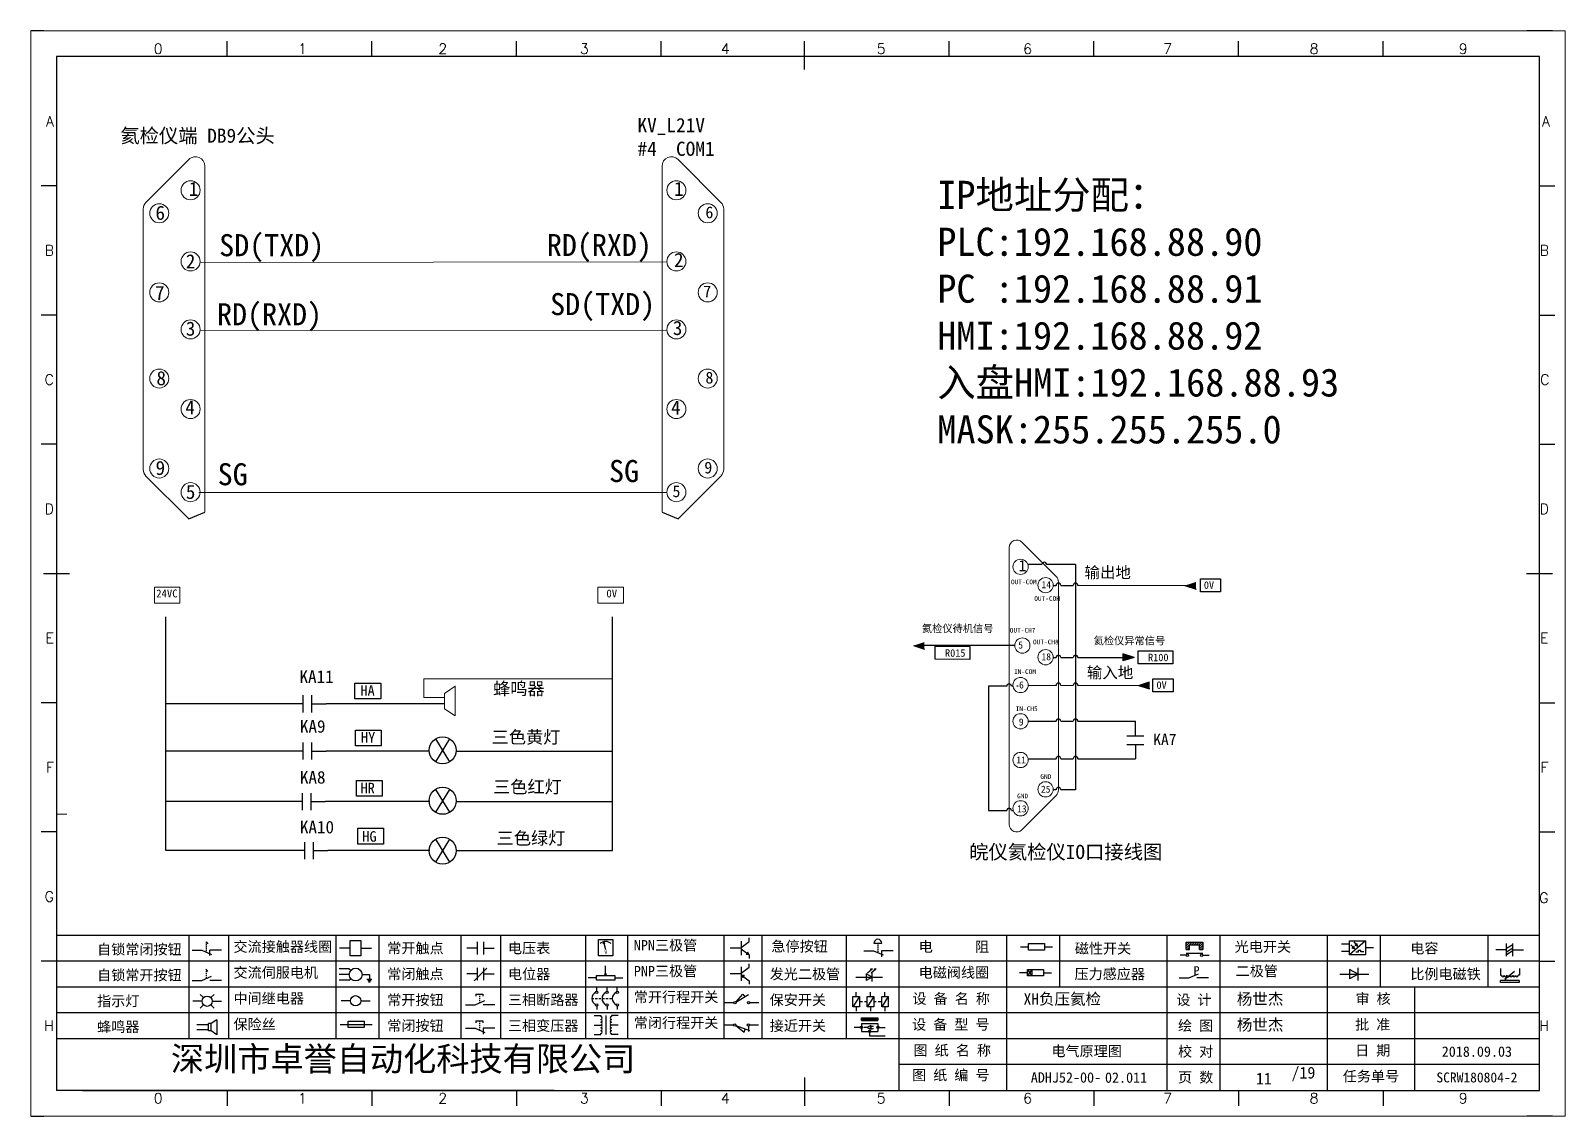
# Model space of a CAD drawing. Header units: millimetres. Extents: x 17734 to 28845, y 9358 to 11073.
# Drawn here: x 22954.3 to 23281.7, y 9752 to 9983.5 of the extents above; entities that cross this region are included whole.
import ezdxf
from ezdxf.enums import TextEntityAlignment as Align

# ---------------------------------------------------------------- set-up
doc = ezdxf.new("R2010")
doc.units = ezdxf.units.MM
doc.layers.add('AE_BOR', color=1, linetype='Continuous')
doc.layers.add('MISC', color=2, linetype='Continuous')
doc.styles.get("Standard").update_dxf_attribs({"font": ''})
doc.styles.add('WD', font='romans.shx', dxfattribs={"bigfont": 'gbcbig.shx'})
doc.styles.add('样式 0', font='')
doc.styles.add('样式 2', font='')
doc.styles.add('汉字', font='')
doc.styles.get('Standard').set_extended_font_data('SimSun')
doc.styles.get('样式 0').set_extended_font_data('KaiTi_GB2312')
doc.styles.get('样式 2').set_extended_font_data('NSimSun')
doc.styles.get('汉字').set_extended_font_data('新宋体')

# ---------------------------------------------------------------- blocks, each defined once
blk = doc.blocks.new('磁性开关')
at = {"linetype": 'ByBlock'}
h = blk.add_hatch(dxfattribs=at)
h.set_pattern_fill('ANSI31', color=256, scale=0.1, style=0)
h.paths.add_polyline_path([(-1910.88, -776.69), (-1910.88, -775.29), (-1907.69, -775.29), (-1907.69, -776.69), (-1908.31, -776.69), (-1908.31, -775.79), (-1910.25, -775.79), (-1910.25, -776.69)])
for p, q in [((-1910.91, -777.81), (-1912.09, -777.81)), ((-1910.88, -776.69), (-1910.88, -775.29)), ((-1910.88, -775.29), (-1907.69, -775.29)), ((-1910.88, -776.69), (-1910.25, -776.69)), ((-1910.88, -777.39), (-1907.69, -777.39)), ((-1910.25, -776.69), (-1910.25, -775.79)), ((-1910.25, -775.79), (-1908.31, -775.79)), ((-1908.31, -776.69), (-1908.31, -775.79)), ((-1908.31, -776.69), (-1907.69, -776.69)), ((-1907.69, -775.29), (-1907.69, -776.69)), ((-1907.66, -777.81), (-1906.48, -777.81))]:
    blk.add_line(p, q, dxfattribs=at)
for centre in [(-1910.68, -777.81), (-1907.88, -777.81)]:
    blk.add_circle(centre, 0.225, dxfattribs=at)
blk = doc.blocks.new('*U8')
at = {"linetype": 'ByBlock'}
for p, q in [((-1909.23, -780.45), (-1909.23, -780.67)), ((-1909.23, -780.45), (-1908.92, -780.84)), ((-1909.23, -780.84), (-1909.23, -781.05)), ((-1911.92, -782.07), (-1910.06, -782.07)), ((-1910.06, -782.07), (-1908.18, -782.88)), ((-1909.23, -781.23), (-1909.23, -781.44)), ((-1909.23, -781.61), (-1909.23, -781.83)), ((-1909.23, -782), (-1909.23, -782.21)), ((-1909.23, -782.38), (-1909.23, -782.43)), ((-1908.52, -783.07), (-1908.52, -782.07)), ((-1906.25, -782.07), (-1908.52, -782.07))]:
    blk.add_line(p, q, dxfattribs=at)
blk = doc.blocks.new('*U11')
at = {"linetype": 'ByBlock'}
for p, q in [((-1911.92, -792.89), (-1910.06, -792.89)), ((-1910.06, -792.89), (-1908.18, -792.08)), ((-1908.88, -791.17), (-1909.23, -790.71)), ((-1909.23, -790.71), (-1909.23, -790.92)), ((-1909.23, -791.09), (-1909.23, -791.31)), ((-1909.23, -791.48), (-1909.23, -791.69)), ((-1909.23, -791.86), (-1909.23, -792.08)), ((-1909.23, -792.25), (-1909.23, -792.47)), ((-1906.25, -792.89), (-1908.52, -792.89))]:
    blk.add_line(p, q, dxfattribs=at)
blk = doc.blocks.new('蜂鸣器')
at = {"linetype": 'ByBlock'}
for p, q in [((-1907.17, -795.53), (-1908.25, -796.26)), ((-1907.17, -795.53), (-1907.17, -798.41)), ((-1908.8, -796.48), (-1911.01, -796.48)), ((-1908.8, -797.46), (-1911.01, -797.46)), ((-1908.25, -796.26), (-1908.8, -796.26)), ((-1908.8, -797.68), (-1908.8, -796.26)), ((-1908.25, -797.68), (-1908.8, -797.68)), ((-1908.25, -797.68), (-1908.25, -796.26)), ((-1907.17, -798.41), (-1908.25, -797.68))]:
    blk.add_line(p, q, dxfattribs=at)
blk = doc.blocks.new('指示灯')
at = {"linetype": 'ByBlock'}
for p, q in [((-1854.25, -776.92), (-1856.06, -776.92)), ((-1854.62, -775.59), (-1853.97, -776.23)), ((-1854.62, -778.25), (-1853.97, -777.61)), ((-1851.9, -775.59), (-1852.54, -776.23)), ((-1851.9, -778.25), (-1852.54, -777.61)), ((-1852.26, -776.92), (-1850.45, -776.92))]:
    blk.add_line(p, q, dxfattribs=at)
blk.add_circle((-1853.26, -776.92), 0.992, dxfattribs=at)
blk = doc.blocks.new('光电开关')
at = {"linetype": 'ByBlock'}
h = blk.add_hatch(dxfattribs=at)
h.set_pattern_fill('ANSI31', color=256, scale=0.01, style=0)
h.set_pattern_definition([(45, (0.172267, 0), (-0.0224506403, 0.0224506403), [])])
h.paths.add_polyline_path([(-1882.44, -776.34), (-1882.5, -775.91), (-1882.68, -776.07)])
h.paths.add_polyline_path([(-1882.86, -776.23), (-1882.44, -776.34), (-1882.68, -776.07)])
h.paths.add_polyline_path([(-1883.05, -776.88), (-1883.11, -776.45), (-1883.29, -776.61)])
h.paths.add_polyline_path([(-1883.47, -776.77), (-1883.05, -776.88), (-1883.29, -776.61)])
for p, q in [((-1884.01, -775.96), (-1885.56, -775.96)), ((-1884.01, -777.39), (-1885.56, -777.39)), ((-1880.91, -775.3), (-1884.01, -778.05)), ((-1883.75, -776.09), (-1883.05, -776.88)), ((-1883.11, -776.45), (-1883.47, -776.77)), ((-1883.05, -776.88), (-1883.47, -776.77)), ((-1883.14, -775.55), (-1882.44, -776.34)), ((-1883.05, -776.88), (-1883.11, -776.45)), ((-1882.5, -775.91), (-1882.86, -776.23)), ((-1882.44, -776.34), (-1882.86, -776.23)), ((-1882.78, -777.47), (-1882.23, -777.47)), ((-1882.44, -776.34), (-1882.5, -775.91)), ((-1882.23, -777.47), (-1882.23, -777.14)), ((-1882.23, -777.14), (-1881.78, -777.14)), ((-1881.78, -777.47), (-1881.78, -777.14)), ((-1881.23, -777.47), (-1881.78, -777.47)), ((-1879.37, -776.67), (-1880.91, -776.67))]:
    blk.add_line(p, q, dxfattribs=at)
blk.add_lwpolyline([(-1884.01, -775.3), (-1880.91, -775.3), (-1880.91, -778.05), (-1884.01, -778.05)], close=True, dxfattribs=at)
blk = doc.blocks.new('交流接触器线圈')
at = {"linetype": 'ByBlock'}
for p, q in [((-1880.82, -781.77), (-1882.87, -781.77)), ((-1878.72, -781.77), (-1876.67, -781.77))]:
    blk.add_line(p, q, dxfattribs=at)
blk.add_lwpolyline([(-1880.82, -780.28), (-1878.72, -780.28), (-1878.72, -783.26), (-1880.82, -783.26)], close=True, dxfattribs=at)
blk = doc.blocks.new('交流伺服电机')
at = {"linetype": 'ByBlock'}
for p, q in [((-1880.97, -785.75), (-1882.94, -785.75)), ((-1880.97, -786.85), (-1882.94, -786.85)), ((-1880.97, -785.75), (-1880.65, -786.03)), ((-1878.49, -786.85), (-1877.07, -786.85)), ((-1877.07, -786.85), (-1877.07, -787.72)), ((-1880.97, -787.94), (-1882.94, -787.94)), ((-1880.97, -787.94), (-1880.65, -787.67)), ((-1877.54, -787.72), (-1876.59, -787.72)), ((-1877.38, -788.01), (-1876.75, -788.01)), ((-1877.23, -788.29), (-1876.9, -788.29))]:
    blk.add_line(p, q, dxfattribs=at)
blk.add_circle((-1879.73, -786.85), 1.24, dxfattribs=at)
blk = doc.blocks.new('中间继电器')
at = {"linetype": 'ByBlock'}
for p, q in [((-1880.72, -791.92), (-1882.54, -791.92)), ((-1878.74, -791.92), (-1876.92, -791.92))]:
    blk.add_line(p, q, dxfattribs=at)
blk.add_circle((-1879.73, -791.92), 0.992, dxfattribs=at)
blk = doc.blocks.new('保险丝')
at = {"linetype": 'ByBlock'}
blk.add_line((-1882.72, -796.49), (-1876.55, -796.49), dxfattribs=at)
blk.add_lwpolyline([(-1881.2, -795.86), (-1878.06, -795.86), (-1878.06, -797.12), (-1881.2, -797.12)], close=True, dxfattribs=at)
blk = doc.blocks.new('常开按钮')
at = {"linetype": 'ByBlock'}
for p, q in [((-1910.06, -787.73), (-1908.18, -786.93)), ((-1909.9, -785.68), (-1908.56, -785.68)), ((-1909.9, -785.68), (-1909.9, -786.07)), ((-1909.23, -785.68), (-1909.23, -785.89)), ((-1909.23, -786.06), (-1909.23, -786.28)), ((-1909.23, -786.45), (-1909.23, -786.67)), ((-1909.23, -786.84), (-1909.23, -787.05)), ((-1908.56, -785.68), (-1908.56, -786.07)), ((-1911.92, -787.73), (-1910.06, -787.73)), ((-1909.23, -787.22), (-1909.23, -787.38)), ((-1906.25, -787.73), (-1908.52, -787.73))]:
    blk.add_line(p, q, dxfattribs=at)
blk = doc.blocks.new('常开触点')
at = {"linetype": 'ByBlock'}
for p, q in [((-1853.82, -782.99), (-1853.82, -780.56)), ((-1852.6, -782.99), (-1852.6, -780.56)), ((-1853.82, -781.77), (-1855.88, -781.77)), ((-1852.6, -781.77), (-1850.55, -781.77))]:
    blk.add_line(p, q, dxfattribs=at)
blk = doc.blocks.new('常闭触点')
at = {"linetype": 'ByBlock'}
for p, q in [((-1853.82, -786.77), (-1855.88, -786.77)), ((-1852.01, -785.66), (-1854.43, -788.1)), ((-1853.82, -787.99), (-1853.82, -785.56)), ((-1852.6, -787.99), (-1852.6, -785.56)), ((-1852.6, -786.77), (-1850.55, -786.77))]:
    blk.add_line(p, q, dxfattribs=at)
blk = doc.blocks.new('常闭按钮')
at = {"linetype": 'ByBlock'}
for p, q in [((-1856.13, -792.28), (-1854.28, -792.28)), ((-1854.28, -792.28), (-1852.4, -793.09)), ((-1854.11, -790.83), (-1852.77, -790.83)), ((-1854.11, -790.83), (-1854.11, -791.22)), ((-1853.44, -790.83), (-1853.44, -791.04)), ((-1853.44, -791.21), (-1853.44, -791.43)), ((-1853.44, -791.6), (-1853.44, -791.82)), ((-1853.44, -791.99), (-1853.44, -792.2)), ((-1853.44, -792.37), (-1853.44, -792.53)), ((-1852.77, -790.83), (-1852.77, -791.22)), ((-1850.47, -792.28), (-1852.73, -792.28)), ((-1852.73, -792.28), (-1852.73, -793.43))]:
    blk.add_line(p, q, dxfattribs=at)
blk = doc.blocks.new('电磁阀线圈')
at = {"linetype": 'ByBlock'}
for p, q in [((-1854.61, -795.92), (-1853.75, -797.16)), ((-1853.75, -795.92), (-1854.61, -797.16)), ((-1853.75, -795.92), (-1853.75, -797.16)), ((-1854.61, -796.54), (-1856.17, -796.54)), ((-1851.53, -796.54), (-1849.97, -796.54))]:
    blk.add_line(p, q, dxfattribs=at)
blk.add_lwpolyline([(-1854.61, -795.92), (-1851.53, -795.92), (-1851.53, -797.16), (-1854.61, -797.16)], close=True, dxfattribs=at)
blk = doc.blocks.new('电压表')
at = {"linetype": 'ByBlock'}
for p, q in [((-1814.84, -780.75), (-1814.91, -781.13)), ((-1814.6, -781.05), (-1814.91, -781.13)), ((-1814.84, -780.75), (-1814.46, -782.26)), ((-1814.84, -780.75), (-1814.6, -781.05))]:
    blk.add_line(p, q, dxfattribs=at)
blk.add_lwpolyline([(-1815.84, -780.34), (-1813.07, -780.34), (-1813.07, -783.49), (-1815.84, -783.49)], close=True, dxfattribs=at)
blk.add_arc((-1814.46, -782.26), 1.56, 46.8313, 133.1687, dxfattribs=at)
at = {"linetype": 'ByBlock', "insert": (-1814.7, -782.39), "char_height": 0.75, "width": 0.6768, "attachment_point": 1}
blk.add_mtext('V', dxfattribs=at)
blk = doc.blocks.new('电位器')
at = {"linetype": 'ByBlock'}
for p, q in [((-1814.45, -787.3), (-1814.62, -786.96)), ((-1814.62, -786.96), (-1814.27, -786.96)), ((-1814.45, -787.3), (-1814.45, -785.39)), ((-1814.45, -787.3), (-1814.27, -786.96)), ((-1816.21, -787.75), (-1817.79, -787.75)), ((-1812.68, -787.75), (-1811.1, -787.75))]:
    blk.add_line(p, q, dxfattribs=at)
blk.add_lwpolyline([(-1816.21, -787.3), (-1812.68, -787.3), (-1812.68, -788.2), (-1816.21, -788.2)], close=True, dxfattribs=at)
blk = doc.blocks.new('三相断路器')
at = {"linetype": 'ByBlock'}
for p, q in [((-1816.17, -790.33), (-1816.17, -789.7)), ((-1814.17, -790.33), (-1814.17, -789.7)), ((-1812.18, -790.33), (-1812.18, -789.7)), ((-1817.14, -791.74), (-1816.72, -791.74)), ((-1816.45, -791.74), (-1816.03, -791.74)), ((-1815.76, -791.74), (-1815.34, -791.74)), ((-1815.07, -791.74), (-1814.65, -791.74)), ((-1814.38, -791.74), (-1813.96, -791.74)), ((-1813.69, -791.74), (-1813.27, -791.74)), ((-1816.17, -793.19), (-1816.17, -793.83)), ((-1814.17, -793.19), (-1814.17, -793.83)), ((-1812.18, -793.19), (-1812.18, -793.83))]:
    blk.add_line(p, q, dxfattribs=at)
for centre in [(-1816.17, -790.55), (-1816.17, -792.98), (-1814.17, -790.55), (-1814.17, -792.98), (-1812.18, -790.55), (-1812.18, -792.98)]:
    blk.add_circle(centre, 0.219, dxfattribs=at)
for centre in [(-1815.81, -791.74), (-1813.82, -791.74), (-1811.83, -791.74)]:
    blk.add_arc(centre, 1.32, 115.5791, 244.4209, dxfattribs=at)
blk = doc.blocks.new('三相变压器')
at = {"linetype": 'ByBlock'}
for p, q in [((-1816.69, -795.03), (-1815.37, -795.03)), ((-1815.37, -795.03), (-1815.37, -795.24)), ((-1814.34, -798.7), (-1814.34, -795.04)), ((-1812, -795.03), (-1813.32, -795.03)), ((-1813.32, -795.03), (-1813.32, -795.24)), ((-1816.69, -796.87), (-1815.37, -796.87)), ((-1816.69, -798.71), (-1815.37, -798.71)), ((-1815.37, -798.71), (-1815.37, -798.5)), ((-1812, -796.87), (-1813.32, -796.87)), ((-1813.32, -798.71), (-1813.32, -798.5)), ((-1812, -798.71), (-1813.32, -798.71))]:
    blk.add_line(p, q, dxfattribs=at)
for centre, start, end in [((-1815.37, -795.51), 270, 90), ((-1815.37, -796.06), 270, 90), ((-1813.32, -795.51), 90, 270), ((-1813.32, -796.06), 90, 270), ((-1815.37, -796.6), 270, 90), ((-1815.37, -797.14), 270, 90), ((-1815.37, -797.68), 270, 90), ((-1815.37, -798.23), 270, 90), ((-1813.32, -796.6), 90, 270), ((-1813.32, -797.14), 90, 270), ((-1813.32, -797.68), 90, 270), ((-1813.32, -798.23), 90, 270)]:
    blk.add_arc(centre, 0.271, start, end, dxfattribs=at)
blk = doc.blocks.new('压力感应器')
at = {"linetype": 'ByBlock'}
for p, q in [((-1817.44, -777.73), (-1815.59, -777.73)), ((-1815.59, -777.73), (-1813.71, -776.93)), ((-1811.78, -777.73), (-1814.05, -777.73))]:
    blk.add_line(p, q, dxfattribs=at)
at = {"linetype": 'ByBlock', "insert": (-1814.65, -775.48), "char_height": 1.68, "width": 1.2242, "attachment_point": 1}
blk.add_mtext('{\\fNSimSun|b0|i0|c134|p49;P}', dxfattribs=at)
blk = doc.blocks.new('二极管')
at = {"linetype": 'ByBlock'}
for p, q in [((-1787.52, -776.77), (-1781.92, -776.77)), ((-1783.97, -776.77), (-1785.69, -775.9)), ((-1785.69, -775.9), (-1785.69, -777.65)), ((-1783.97, -776.77), (-1785.69, -777.65)), ((-1783.97, -777.99), (-1783.97, -775.56))]:
    blk.add_line(p, q, dxfattribs=at)
blk = doc.blocks.new('NPN三极管')
at = {"linetype": 'ByBlock'}
for p, q in [((-1785.73, -780.61), (-1785.73, -783.32)), ((-1785.73, -781.82), (-1784.15, -780.66)), ((-1784.15, -780.66), (-1784.15, -779.98)), ((-1785.73, -781.97), (-1787.81, -781.97)), ((-1785.73, -782.11), (-1784.15, -783.27)), ((-1784.41, -782.73), (-1784.74, -783.18)), ((-1784.15, -783.27), (-1784.74, -783.18)), ((-1784.15, -783.27), (-1784.41, -782.73)), ((-1784.15, -783.27), (-1784.15, -783.96))]:
    blk.add_line(p, q, dxfattribs=at)
blk = doc.blocks.new('PNP三极管')
at = {"linetype": 'ByBlock'}
for p, q in [((-1784.9, -786.74), (-1786.98, -786.74)), ((-1784.9, -785.38), (-1784.9, -788.09)), ((-1784.9, -786.59), (-1783.32, -785.43)), ((-1784.9, -786.88), (-1783.32, -788.04)), ((-1784.9, -786.88), (-1784.31, -786.97)), ((-1784.9, -786.88), (-1784.64, -787.42)), ((-1784.31, -786.97), (-1784.64, -787.42)), ((-1783.32, -785.43), (-1783.32, -784.75)), ((-1783.32, -788.04), (-1783.32, -788.73))]:
    blk.add_line(p, q, dxfattribs=at)
blk = doc.blocks.new('常开行程开关')
at = {"linetype": 'ByBlock'}
for p, q in [((-1786.29, -792.3), (-1788.01, -792.3)), ((-1785.89, -792.17), (-1784.52, -790.62)), ((-1785.89, -792.17), (-1783.43, -790.72)), ((-1784.52, -790.62), (-1784.19, -791.17)), ((-1781.48, -792.3), (-1783.21, -792.3))]:
    blk.add_line(p, q, dxfattribs=at)
for centre in [(-1786.07, -792.3), (-1783.42, -792.3)]:
    blk.add_circle(centre, 0.219, dxfattribs=at)
blk = doc.blocks.new('常闭行程开关')
at = {"linetype": 'ByBlock'}
for p, q in [((-1786.34, -796.62), (-1788.07, -796.62)), ((-1785.93, -796.72), (-1783.25, -797.7)), ((-1785.93, -796.72), (-1784.3, -798)), ((-1784.3, -798), (-1784.08, -797.4)), ((-1783.48, -796.84), (-1783.48, -797.85)), ((-1781.54, -796.62), (-1783.26, -796.62))]:
    blk.add_line(p, q, dxfattribs=at)
for centre in [(-1786.12, -796.62), (-1783.48, -796.62)]:
    blk.add_circle(centre, 0.219, dxfattribs=at)
blk = doc.blocks.new('电容')
at = {"linetype": 'ByBlock'}
for p, q in [((-1756.08, -782.99), (-1756.08, -780.56)), ((-1754.86, -780.79), (-1756.08, -781.55)), ((-1754.86, -782.99), (-1754.86, -780.56)), ((-1756.08, -781.77), (-1758.13, -781.77)), ((-1754.86, -781.44), (-1756.08, -782.2)), ((-1754.86, -781.99), (-1756.08, -782.75)), ((-1754.86, -781.77), (-1752.81, -781.77))]:
    blk.add_line(p, q, dxfattribs=at)
blk = doc.blocks.new('发光二极管')
at = {"linetype": 'ByBlock'}
for p, q in [((-1758.01, -786.77), (-1752.89, -786.77)), ((-1754.84, -786.77), (-1756.04, -786.16)), ((-1756.04, -786.16), (-1756.04, -787.39)), ((-1754.84, -786.77), (-1756.04, -787.39)), ((-1755.78, -785.92), (-1754.89, -785.14)), ((-1754.89, -785.14), (-1755.2, -785.22)), ((-1755.2, -785.22), (-1755.01, -785.43)), ((-1755.08, -785.92), (-1754.18, -785.14)), ((-1754.89, -785.14), (-1755.01, -785.43)), ((-1754.84, -787.63), (-1754.84, -785.92)), ((-1754.18, -785.14), (-1754.49, -785.22)), ((-1754.49, -785.22), (-1754.31, -785.43)), ((-1754.18, -785.14), (-1754.31, -785.43))]:
    blk.add_line(p, q, dxfattribs=at)
blk = doc.blocks.new('比例电磁阀')
at = {"linetype": 'ByBlock'}
for p, q in [((-1757.26, -775.38), (-1757.26, -776.71)), ((-1757.26, -776.71), (-1757.05, -776.71)), ((-1753.6, -777.73), (-1757.25, -777.73)), ((-1757.25, -778.13), (-1757.25, -777.73)), ((-1753.6, -778.13), (-1757.25, -778.13)), ((-1754.5, -775.98), (-1756.35, -777.44)), ((-1756.35, -777.44), (-1756.25, -777.25)), ((-1756.35, -777.44), (-1756.15, -777.38)), ((-1756.15, -777.38), (-1756.25, -777.25)), ((-1753.58, -776.71), (-1753.8, -776.71)), ((-1753.6, -777.73), (-1753.6, -778.13)), ((-1753.58, -775.38), (-1753.58, -776.71))]:
    blk.add_line(p, q, dxfattribs=at)
for centre in [(-1756.78, -776.71), (-1756.24, -776.71), (-1755.7, -776.71), (-1755.15, -776.71), (-1754.61, -776.71), (-1754.07, -776.71)]:
    blk.add_arc(centre, 0.271, 180, 0, dxfattribs=at)
blk = doc.blocks.new('保安开关')
at = {"linetype": 'ByBlock'}
for p, q in [((-1757.96, -790.79), (-1757.96, -789.97)), ((-1755.17, -790.79), (-1755.17, -789.97)), ((-1752.39, -790.79), (-1752.39, -789.97)), ((-1757.33, -790.79), (-1758.6, -792.81)), ((-1757.96, -792.81), (-1757.96, -793.62)), ((-1757.33, -791.8), (-1756.72, -791.8)), ((-1756.35, -791.8), (-1755.89, -791.8)), ((-1754.54, -790.79), (-1755.81, -792.81)), ((-1755.17, -792.81), (-1755.17, -793.62)), ((-1754.52, -791.8), (-1754.06, -791.8)), ((-1753.69, -791.8), (-1753.08, -791.8)), ((-1751.75, -790.79), (-1753.02, -792.81)), ((-1752.39, -792.81), (-1752.39, -793.62))]:
    blk.add_line(p, q, dxfattribs=at)
for points in [[(-1758.6, -790.79), (-1757.33, -790.79), (-1757.33, -792.81), (-1758.6, -792.81)], [(-1755.81, -790.79), (-1754.54, -790.79), (-1754.54, -792.81), (-1755.81, -792.81)], [(-1753.02, -790.79), (-1751.75, -790.79), (-1751.75, -792.81), (-1753.02, -792.81)]]:
    blk.add_lwpolyline(points, close=True, dxfattribs=at)
blk = doc.blocks.new('接近开关')
at = {"linetype": 'ByBlock'}
h = blk.add_hatch(dxfattribs=at)
h.set_pattern_fill('ANSI31', color=256, scale=0.01, style=0)
h.set_pattern_definition([(45, (-89.131516, -30.795668), (-0.0224506403, 0.0224506403), [])])
h.paths.add_polyline_path([(-1516.96, -1123.35), (-1516.96, -1122.85), (-1513.76, -1122.85), (-1513.76, -1123.35)])
for p, q in [((-1517.18, -1124.71), (-1518.36, -1124.71)), ((-1516.96, -1123.35), (-1516.96, -1122.85)), ((-1516.96, -1122.85), (-1513.76, -1122.85)), ((-1516.96, -1123.35), (-1513.76, -1123.35)), ((-1516.96, -1123.95), (-1513.76, -1123.95)), ((-1516.96, -1123.95), (-1516.96, -1125.47)), ((-1516.96, -1125.47), (-1513.76, -1125.47)), ((-1515.91, -1124.71), (-1516.45, -1124.71)), ((-1515.11, -1124.31), (-1515.91, -1124.71)), ((-1515.11, -1125.11), (-1515.91, -1124.71)), ((-1515.33, -1124.53), (-1515.17, -1124.53)), ((-1515.33, -1124.88), (-1515.17, -1124.88)), ((-1515.25, -1124.45), (-1515.25, -1124.61)), ((-1515.11, -1124.31), (-1515.11, -1125.11)), ((-1515.11, -1124.48), (-1514.58, -1124.48)), ((-1515.11, -1124.94), (-1514.58, -1124.94)), ((-1513.76, -1122.85), (-1513.76, -1123.35)), ((-1513.76, -1123.95), (-1513.76, -1125.47)), ((-1513.54, -1124.71), (-1512.36, -1124.71)), ((-1515.36, -1125.69), (-1515.36, -1126.36)), ((-1515.36, -1126.36), (-1512.36, -1126.36))]:
    blk.add_line(p, q, dxfattribs=at)
for centre in [(-1516.96, -1124.71), (-1515.36, -1125.47), (-1513.76, -1124.71)]:
    blk.add_circle(centre, 0.225, dxfattribs=at)
blk = doc.blocks.new('电阻')
at = {"linetype": 'ByBlock'}
for p, q in [((-3.09, 0), (-1.57, 0)), ((1.57, 0), (3.09, 0))]:
    blk.add_line(p, q, dxfattribs=at)
blk.add_lwpolyline([(-1.57, 0.63), (1.57, 0.63), (1.57, -0.63), (-1.57, -0.63)], close=True, dxfattribs=at)
blk = doc.blocks.new('急停按钮')
at = {"linetype": 'ByBlock'}
for p, q in [((-1.86, 0), (0, 0)), ((0, 0), (1.88, -0.81)), ((0.06, 1.45), (1.61, 1.45)), ((0.83, 1.45), (0.83, 1.24)), ((0.83, 1.07), (0.83, 0.85)), ((0.83, 0.68), (0.83, 0.47)), ((0.83, 0.29), (0.83, 0.08)), ((3.81, 0), (1.54, 0)), ((1.54, 0), (1.54, -1.15)), ((0.83, -0.09), (0.83, -0.24))]:
    blk.add_line(p, q, dxfattribs=at)
blk.add_arc((0.83, 1.45), 0.774, 0, 180)
blk = doc.blocks.new('电控横A4')
for p, q in [((292, -5), (5, -5)), ((5, -5), (5, -205)), ((292, -205), (292, -5)), ((10.03, -205), (289.53, -205)), ((130.8, -205), (190.75, -205)), ((190.75, -205), (259.54, -205))]:
    blk.add_line(p, q)
at = {"lineweight": 9, "ltscale": 0.1}
for p, q in [((5, -151.57), (7, -151.57)), ((101.34, -205), (130.8, -205)), ((129.44, -205), (129.44, -205)), ((129.44, -205), (129.44, -205)), ((129.44, -205), (129.44, -205)), ((129.44, -205), (129.44, -205))]:
    blk.add_line(p, q, dxfattribs=at)
at = {"linetype": 'ByBlock'}
for p, q in [((292, -175), (5, -175)), ((292, -180), (5, -180)), ((292, -185), (5, -185)), ((292, -190), (5, -190)), ((292, -195), (5, -195)), ((292, -200), (168.03, -200))]:
    blk.add_line(p, q, dxfattribs=at)
at = {"color": 0, "lineweight": -2}
for p, q in [((30.58, -175), (30.58, -195)), ((38.26, -175), (38.26, -195)), ((59.05, -175), (59.05, -195)), ((67.4, -175), (67.4, -195)), ((83.26, -175), (83.26, -195)), ((90.91, -175), (90.91, -195)), ((107.4, -175), (107.4, -195)), ((115.5, -175), (115.5, -195)), ((134.12, -175), (134.12, -195)), ((141.48, -175), (141.48, -195)), ((157.79, -175), (157.79, -195)), ((168.03, -175), (168.03, -204.92)), ((188.84, -175), (188.84, -185)), ((199.08, -175), (199.08, -185)), ((219.89, -175), (219.89, -185)), ((230.12, -175), (230.12, -185)), ((250.93, -175), (250.93, -185)), ((261.17, -175), (261.17, -185)), ((281.98, -175), (281.98, -185)), ((188.84, -185), (188.84, -204.92)), ((219.89, -185), (219.89, -205)), ((230.12, -185), (230.12, -205)), ((250.93, -185), (250.93, -205)), ((267.79, -185), (267.79, -205))]:
    blk.add_line(p, q, dxfattribs=at)
at = {"color": 0, "ltscale": 2}
for p, q in [((292, -205), (292, -183.55)), ((101.34, -205), (5, -205)), ((259.54, -205), (289.53, -205)), ((259.54, -205), (292, -205))]:
    blk.add_line(p, q, dxfattribs=at)
at = {"layer": 'AE_BOR', "lineweight": 30}
for p, q in [((2.53, 0), (0, 0)), ((294.53, 0), (289.53, 0)), ((0, -210), (2.53, -210)), ((294.53, -210), (289.53, -210))]:
    blk.add_line(p, q, dxfattribs=at)
at = {"layer": 'AE_BOR', "color": 1, "lineweight": 15}
for p, q in [((0, 0), (297, 0)), ((0, -210), (0, 0)), ((297, 0), (297, -210)), ((297, -210), (0, -210))]:
    blk.add_line(p, q, dxfattribs=at)
at = {"layer": 'AE_BOR'}
for p, q in [((38.03, -5), (38.03, -2)), ((66.03, -5), (66.03, -2)), ((94.03, -5), (94.03, -2)), ((122.03, -5), (122.03, -2)), ((149.78, -5), (149.78, -2)), ((177.78, -5), (177.78, -2)), ((205.78, -5), (205.78, -2)), ((233.78, -5), (233.78, -2)), ((261.78, -5), (261.78, -2)), ((5, -30), (2, -30)), ((292, -30), (295, -30)), ((5, -55), (2, -55)), ((292, -55), (295, -55)), ((5, -80), (2, -80)), ((292, -80), (295, -80)), ((5, -130), (2, -130)), ((292, -130), (295, -130)), ((5, -155), (2, -155)), ((292, -155), (295, -155)), ((5, -180), (2, -180)), ((292, -180), (295, -180)), ((38.03, -205), (38.03, -208)), ((66.03, -205), (66.03, -208)), ((94.03, -205), (94.03, -208)), ((122.03, -205), (122.03, -208)), ((149.78, -205), (149.78, -208)), ((177.78, -205), (177.78, -208)), ((205.78, -205), (205.78, -208)), ((233.78, -205), (233.78, -208)), ((261.78, -205), (261.78, -208))]:
    blk.add_line(p, q, dxfattribs=at)
at = {"layer": 'AE_BOR', "color": 2, "lineweight": 30}
for p, q in [((149.78, -7.5), (149.78, -2.5)), ((2.5, -105), (7.5, -105)), ((289.5, -105), (294.5, -105)), ((149.78, -202.5), (149.78, -207.5)), ((149.78, -205), (149.78, -207.5))]:
    blk.add_line(p, q, dxfattribs=at)
at = {"linetype": 'ByBlock'}
for name, p in [('*U8', (1943.19, 604.18)), ('交流接触器线圈', (1942.62, 604.27)), ('常开触点', (1940.27, 604.3)), ('电压表', (1925.71, 604.52)), ('NPN三极管', (1923.2, 604.5)), ('磁性开关', (2134.53, 598.96)), ('光电开关', (2139.22, 599.27)), ('电容', (2041.69, 603.98)), ('电位器', (1925.71, 604.52)), ('PNP三极管', (1922.37, 604.27)), ('压力感应器', (2039.72, 594.52)), ('*U11', (1943.19, 609.18)), ('交流伺服电机', (1942.62, 604.27)), ('常闭触点', (1940.27, 604.3)), ('发光二极管', (1917.72, 603.69)), ('电磁阀线圈', (2047.53, 614.3)), ('二极管', (2040.91, 594.27)), ('比例电磁阀', (2041.69, 593.98)), ('指示灯', (1887.41, 589.18)), ('中间继电器', (1942.62, 604.27)), ('常开按钮', (1996.06, 599.3)), ('三相断路器', (1925.71, 604.52)), ('常开行程开关', (1922.37, 604.27)), ('保安开关', (1917.72, 603.98)), ('蜂鸣器', (1943.19, 604.18)), ('保险丝', (1942.62, 604.27)), ('常闭按钮', (1940.27, 599.3)), ('三相变压器', (1925.71, 604.52)), ('常闭行程开关', (1922.37, 604.27)), ('接近开关', (1677.72, 931.9))]:
    blk.add_blockref(name, p, dxfattribs=at)
for name, p in [('急停按钮', (163.12, -177.98)), ('电阻', (194.66, -177.22))]:
    blk.add_blockref(name, p)
at = {"char_height": 2, "attachment_point": 1, "style": '汉字'}
for s, insert in [('{\\fKaiTi_GB2312|b0|i0|c134|p49;自锁常闭按钮}', (12.86, -176.69)), ('{\\fKaiTi_GB2312|b0|i0|c134|p49;交流接触器线圈}', (39.25, -176.19)), ('{\\fKaiTi_GB2312|b0|i0|c134|p49;常开触点}', (69.01, -176.48)), ('{\\fKaiTi_GB2312|b0|i0|c134|p49;电压表}', (92.37, -176.47)), ('{\\fKaiTi_GB2312|b0|i0|c134|p49;NPN三极管}', (116.73, -175.91)), ('{\\fKaiTi_GB2312|b0|i0|c134|p49;急停按钮}', (143.35, -176.12)), ('{\\fKaiTi_GB2312|b0|i0|c134|p49;电      阻}', (171.86, -176.19)), ('{\\fKaiTi_GB2312|b0|i0|c134|p49;磁性开关}', (202.07, -176.53)), ('{\\fKaiTi_GB2312|b0|i0|c134|p49;光电开关}', (233.02, -176.19)), ('{\\fKaiTi_GB2312|b0|i0|c134|p49;电容}', (267, -176.48)), ('{\\fKaiTi_GB2312|b0|i0|c134|p49;交流伺服电机}', (39.25, -181.19)), ('{\\fKaiTi_GB2312|b0|i0|c134|p49;电位器}', (92.37, -181.47)), ('{\\fKaiTi_GB2312|b0|i0|c134|p49;PNP三极管}', (116.73, -180.91)), ('{\\fKaiTi_GB2312|b0|i0|c134|p49;电磁阀线圈}', (171.86, -181.19)), ('{\\fKaiTi_GB2312|b0|i0|c134|p49;压力感应器}', (202.02, -181.47)), ('{\\fKaiTi_GB2312|b0|i0|c134|p49;二极管}', (233.2, -180.91)), ('{\\fKaiTi_GB2312|b0|i0|c134|p49;自锁常开按钮}', (12.86, -181.69)), ('{\\fKaiTi_GB2312|b0|i0|c134|p49;常闭触点}', (69.01, -181.48)), ('{\\fKaiTi_GB2312|b0|i0|c134|p49;发光二极管}', (143.02, -181.48)), ('{\\fKaiTi_GB2312|b0|i0|c134|p49;比例电磁铁}', (267, -181.48)), ('{\\fKaiTi_GB2312|b0|i0|c134|p49;指示灯}', (12.86, -186.69)), ('{\\fKaiTi_GB2312|b0|i0|c134|p49;中间继电器}', (39.25, -186.19)), ('{\\fKaiTi_GB2312|b0|i0|c134|p49;常开按钮}', (69.01, -186.48)), ('{\\fKaiTi_GB2312|b0|i0|c134|p49;三相断路器}', (92.37, -186.47)), ('{\\fKaiTi_GB2312|b0|i0|c134|p49;常开行程开关}', (116.73, -185.91)), ('{\\fKaiTi_GB2312|b0|i0|c134|p49;保安开关}', (143.02, -186.48)), ('{\\fKaiTi_GB2312|b0|i0|c134|p0;设 备 名 称}', (170.65, -186.24)), ('{\\fKaiTi_GB2312|b0|i0|c134|p0;设 计}', (221.72, -186.46)), ('{\\fKaiTi_GB2312|b0|i0|c134|p0;审 核}', (256.39, -186.25)), ('{\\fKaiTi_GB2312|b0|i0|c134|p49;蜂鸣器}', (12.86, -191.69)), ('{\\fKaiTi_GB2312|b0|i0|c134|p49;保险丝}', (39.25, -191.19)), ('{\\fKaiTi_GB2312|b0|i0|c134|p49;常闭按钮}', (69.01, -191.48)), ('{\\fKaiTi_GB2312|b0|i0|c134|p49;三相变压器}', (92.37, -191.47)), ('{\\fKaiTi_GB2312|b0|i0|c134|p49;常闭行程开关}', (116.73, -190.91)), ('{\\fKaiTi_GB2312|b0|i0|c134|p49;接近开关}', (143.02, -191.48)), ('{\\fKaiTi_GB2312|b0|i0|c134|p0;设 备 型 号}', (170.58, -191.24)), ('{\\fKaiTi_GB2312|b0|i0|c134|p0;绘 图}', (222.05, -191.46)), ('{\\fKaiTi_GB2312|b0|i0|c134|p0;批 准}', (256.32, -191.25)), ('{\\fKaiTi_GB2312|b0|i0|c134|p0;图 纸 名 称}', (170.86, -196.24)), ('{\\fKaiTi_GB2312|b0|i0|c134|p0;日 期}', (256.32, -196.25)), ('{\\fKaiTi_GB2312|b0|i0|c134|p0;校 对}', (222.05, -196.46)), ('{\\fKaiTi_GB2312|b0|i0|c134|p0;图 纸 编 号}', (170.57, -201.03)), ('{\\fKaiTi_GB2312|b0|i0|c134|p0;页 数}', (222.05, -201.46)), ('{\\fKaiTi_GB2312|b0|i0|c134|p0;任务单号}', (253.94, -201.25))]:
    blk.add_mtext(s, dxfattribs=dict(at, insert=insert))
for s, insert, char_height, width, attachment_point in [('{\\fKaiTi_GB2312|b0|i0|c134|p49;XH负压氦检}', (192.15, -186.2), 2.2, 26.5767, 1), ('{\\fKaiTi_GB2312|b0|i0|c134|p49;杨世杰}', (233.43, -186.2), 2.2, 15.3175, 1), ('{\\fKaiTi_GB2312|b0|i0|c134|p49;杨世杰}', (233.43, -191.2), 2.2, 15.3175, 1), ('{\\fKaiTi_GB2312|b0|i0|c134|p49;2018.09.03}', (279.89, -197.5), 2, 24.2172, 5), ('{\\fKaiTi_GB2312|b0|i0|c134|p49;SCRW180804-2}', (279.89, -202.5), 1.92, 24.2172, 5)]:
    blk.add_mtext(s, dxfattribs=dict(insert=insert, char_height=char_height, width=width, attachment_point=attachment_point))
at = {"color": 0, "lineweight": -2}
for s, insert, char_height, width, attachment_point in [('深圳市卓誉自动化科技有限公司', (27.14, -196.53), 4.7064, 96.1138, 1), ('{\\C256;ADHJ52-00-}', (200.36, -202.5), 2, 31.0482, 5)]:
    blk.add_mtext(s, dxfattribs=dict(at, insert=insert, char_height=char_height, width=width, attachment_point=attachment_point))
at = {"color": 0, "linetype": 'ByBlock', "lineweight": -2, "insert": (242.64, -201.84), "char_height": 4.2689, "width": 20.8102, "attachment_point": 5}
blk.add_mtext('  {\\H0.53119x; /19}', dxfattribs=at)
at = {"layer": 'AE_BOR', "style": 'WD'}
for s, p in [('0', (24.67, -4.5)), ('1', (52.6, -4.5)), ('2', (79.75, -4.5)), ('3', (107.15, -4.5)), ('4', (134.45, -4.5)), ('5', (164.59, -4.5)), ('6', (192.94, -4.5)), ('7', (220.04, -4.5)), ('8', (248.37, -4.5)), ('9', (277.23, -4.5)), ('0', (24.67, -207.5)), ('1', (52.6, -207.5)), ('2', (79.75, -207.5)), ('3', (107.15, -207.5)), ('4', (134.45, -207.5)), ('5', (164.59, -207.5)), ('6', (192.94, -207.5)), ('7', (220.04, -207.5)), ('8', (248.37, -207.5)), ('9', (277.23, -207.5))]:
    blk.add_text(s, height=2, dxfattribs=at).set_placement(p, align=Align.CENTER)
for s, p in [('A', (4.5, -17.5)), ('A', (294.03, -17.5)), ('B', (4.5, -42.5)), ('B', (293.84, -42.5)), ('C', (4.5, -67.5)), ('C', (293.93, -67.5)), ('D', (4.5, -92.5)), ('D', (293.84, -92.5)), ('E', (4.5, -117.5)), ('E', (293.74, -117.5)), ('F', (4.5, -142.5)), ('F', (293.74, -142.5)), ('F', (293.74, -142.5)), ('G', (4.5, -167.5)), ('G', (293.74, -167.72)), ('H', (4.5, -192.5)), ('H', (293.84, -192.5))]:
    blk.add_text(s, height=2, dxfattribs=at).set_placement(p, align=Align.MIDDLE_RIGHT)

msp = doc.modelspace()

# ---------------------------------------------------------------- hatches: boundary and pattern name
for points in [[(23202.92, 9864.392), (23200.561, 9865.147), (23202.92, 9865.903)], [(23142.618, 9852.334), (23144.976, 9851.578), (23144.976, 9853.089)], [(23189.697, 9849.821), (23187.339, 9850.576), (23187.339, 9849.065)], [(23192.997, 9843.099), (23190.639, 9843.855), (23192.997, 9844.61)]]:
    msp.add_hatch(color=256).paths.add_polyline_path(points)

# ---------------------------------------------------------------- linework, layer by layer
at = {"lineweight": 0}
for p, q in [((22988.03, 9955.997), (22978.876, 9946.85)), ((22991.443, 9954.582), (22991.443, 9880.767)), ((23088.985, 9954.582), (23088.985, 9880.767)), ((23092.398, 9955.997), (23101.552, 9946.85)), ((22978.29, 9945.435), (22978.29, 9889.914)), ((23102.138, 9945.435), (23102.138, 9889.914)), ((22988.03, 9879.352), (22978.876, 9888.499)), ((23092.398, 9879.352), (23101.552, 9888.499)), ((23090.09, 9884.996), (22990.13, 9884.996)), ((23163.034, 9873.256), (23163.034, 9814.203)), ((23165.765, 9874.387), (23173.088, 9867.07)), ((23173.557, 9865.938), (23173.557, 9821.521)), ((23177.713, 9865.175), (23200.732, 9865.175)), ((23038.155, 9841.267), (23038.155, 9845.214)), ((23038.155, 9845.214), (23078.382, 9845.214)), ((23042.556, 9842.096), (23044.822, 9843.677)), ((23044.814, 9843.725), (23044.814, 9837.332)), ((23167.103, 9843.849), (23173.057, 9843.849)), ((23174.057, 9843.849), (23176.713, 9843.849)), ((23177.713, 9843.849), (23190.622, 9843.849)), ((23042.527, 9841.267), (23038.155, 9841.267)), ((23042.556, 9838.836), (23042.556, 9842.096)), ((23044.814, 9837.332), (23042.556, 9838.836)), ((23165.765, 9813.071), (23173.088, 9820.389))]:
    msp.add_line(p, q, dxfattribs=at)
at = {"color": 0, "linetype": 'Continuous', "lineweight": 13}
for p, q in [((22990.407, 9934.041), (23090.014, 9934.166)), ((22990.405, 9919.519), (23090.012, 9919.644))]:
    msp.add_line(p, q, dxfattribs=at)
for p, q in [((22988.03, 9879.352), (22991.443, 9880.767)), ((23088.985, 9880.767), (23092.398, 9879.352)), ((23170.051, 9869.605), (23167.036, 9869.605)), ((23177.213, 9869.605), (23171.051, 9869.605)), ((23200.561, 9865.147), (23202.92, 9864.392)), ((23142.618, 9852.334), (23144.976, 9851.578)), ((23164.243, 9852.334), (23144.976, 9852.334)), ((23189.697, 9849.821), (23187.339, 9850.576)), ((23187.339, 9850.576), (23187.339, 9849.065)), ((23189.697, 9849.821), (23187.339, 9849.065)), ((23190.639, 9843.855), (23192.997, 9844.61)), ((23190.639, 9843.855), (23192.997, 9843.099)), ((23009.311, 9839.919), (22983.113, 9839.927)), ((23042.582, 9839.913), (23017.304, 9839.919)), ((23167.105, 9836.193), (23173.057, 9836.193)), ((23174.057, 9836.193), (23176.713, 9836.193)), ((23177.713, 9836.193), (23189.994, 9836.193)), ((23009.348, 9829.838), (22983.113, 9829.838)), ((23039.313, 9829.838), (23017.34, 9829.838)), ((23040.642, 9832.443), (23043.655, 9827.551)), ((23043.655, 9832.443), (23040.642, 9827.551)), ((23045.013, 9829.838), (23078.382, 9829.838)), ((23167.105, 9828.2), (23173.057, 9828.2)), ((23174.057, 9828.2), (23176.713, 9828.2)), ((23177.713, 9828.2), (23189.994, 9828.2)), ((23040.642, 9821.681), (23043.655, 9816.789)), ((23043.655, 9821.681), (23040.642, 9816.789)), ((23009.193, 9819.062), (22983.113, 9819.062)), ((23039.422, 9819.062), (23017.185, 9819.062)), ((23044.977, 9819.062), (23078.382, 9819.062)), ((23043.655, 9811.038), (23040.642, 9806.145)), ((23040.642, 9811.038), (23043.655, 9806.145)), ((23009.714, 9808.618), (22983.113, 9808.618)), ((23039.422, 9808.618), (23017.706, 9808.618)), ((23044.977, 9808.618), (23078.382, 9808.618))]:
    msp.add_line(p, q)
at = {"color": 0, "lineweight": -2}
for p, q in [((23177.213, 9869.605), (23177.213, 9821.597)), ((23172.449, 9865.175), (23173.057, 9865.175)), ((23174.057, 9865.175), (23176.713, 9865.175)), ((23172.448, 9849.771), (23173.057, 9849.771)), ((23174.057, 9849.771), (23176.713, 9849.771)), ((23177.713, 9849.771), (23187.391, 9849.771)), ((23162.534, 9843.68), (23158.639, 9843.68)), ((23158.639, 9843.68), (23158.639, 9817.149)), ((23163.872, 9843.68), (23163.534, 9843.68)), ((23164.97, 9843.68), (23164.669, 9843.68)), ((23173.057, 9821.597), (23172.448, 9821.597)), ((23177.213, 9821.597), (23174.057, 9821.597)), ((23158.639, 9817.149), (23162.534, 9817.149)), ((23163.534, 9817.149), (23163.927, 9817.149))]:
    msp.add_line(p, q, dxfattribs=at)
at = {"lineweight": -3}
for p, q in [((22983.113, 9808.618), (22983.113, 9858.462)), ((23078.382, 9808.618), (23078.382, 9858.462))]:
    msp.add_line(p, q, dxfattribs=at)
at = {"color": 1}
for points in [[(23203.852, 9866.564), (23208.174, 9866.564), (23208.174, 9863.785), (23203.852, 9863.785)], [(23147.271, 9852.19), (23154.64, 9852.162), (23154.64, 9849.382), (23147.271, 9849.411)], [(23190.593, 9851.245), (23197.962, 9851.217), (23197.962, 9848.437), (23190.593, 9848.466)], [(23193.741, 9845.239), (23198.063, 9845.239), (23198.063, 9842.459), (23193.741, 9842.459)]]:
    msp.add_lwpolyline(points, close=True, dxfattribs=at)
at = {"color": 1, "lineweight": 0}
for points in [[(22980.665, 9864.774), (22986.125, 9864.774), (22986.125, 9861.414), (22980.665, 9861.414)], [(23075.303, 9864.774), (23080.763, 9864.774), (23080.763, 9861.414), (23075.303, 9861.414)]]:
    msp.add_lwpolyline(points, close=True, dxfattribs=at)
at = {"color": 1, "lineweight": -2}
for points in [[(23023.438, 9844.326), (23028.963, 9844.326), (23028.963, 9840.96), (23023.438, 9840.96)], [(23023.549, 9834.32), (23029.074, 9834.32), (23029.074, 9830.954), (23023.549, 9830.954)], [(23023.765, 9823.594), (23029.291, 9823.594), (23029.291, 9820.228), (23023.765, 9820.228)], [(23024.052, 9813.385), (23029.577, 9813.385), (23029.577, 9810.018), (23024.052, 9810.018)]]:
    msp.add_lwpolyline(points, close=True, dxfattribs=at)
at = {"lineweight": 0}
for centre, radius in [((22988.388, 9949.435), 2.032), ((23092.04, 9949.435), 2.032), ((22981.706, 9944.542), 2.032), ((23098.722, 9944.542), 2.032), ((22988.388, 9934.268), 2.032), ((23092.04, 9934.268), 2.032), ((22981.706, 9927.675), 2.032), ((23098.722, 9927.675), 2.032), ((22988.388, 9919.768), 2.032), ((23092.04, 9919.768), 2.032), ((22981.706, 9909.291), 2.032), ((23098.722, 9909.291), 2.032), ((22988.388, 9902.793), 2.032), ((23092.04, 9902.793), 2.032), ((22981.706, 9890.11), 2.032), ((23098.722, 9890.11), 2.032), ((22988.388, 9885.056), 2.032), ((23092.04, 9885.056), 2.032), ((23165.479, 9869.138), 1.626), ((23170.824, 9865.223), 1.626), ((23165.869, 9852.349), 1.626), ((23170.824, 9849.857), 1.626), ((23165.479, 9843.926), 1.626), ((23165.479, 9836.193), 1.626), ((23165.479, 9827.939), 1.626), ((23170.824, 9821.678), 1.626), ((23165.479, 9817.634), 1.626)]:
    msp.add_circle(centre, radius, dxfattribs=at)
for centre in [(23042.187, 9830.004), (23042.187, 9819.242), (23042.187, 9808.599)]:
    msp.add_circle(centre, 2.887)
for centre, radius, start, end in [((22989.443, 9954.582), 2, 0, 134.98104), ((23090.985, 9954.582), 2, 45.01896, 180), ((22980.29, 9945.435), 2, 134.98104, 180), ((23100.138, 9945.435), 2, 0, 45.01896), ((22980.29, 9889.914), 2, 180, 225.01896), ((23100.138, 9889.914), 2, 314.98104, 0), ((23164.634, 9873.256), 1.6, 45.01896, 180), ((23171.957, 9865.938), 1.6, 0, 45.01896), ((23171.957, 9821.521), 1.6, 314.98104, 0), ((23164.634, 9814.203), 1.6, 180, 314.98104)]:
    msp.add_arc(centre, radius, start, end, dxfattribs=at)
for centre in [(23170.551, 9869.605), (23173.557, 9865.175), (23177.213, 9865.175), (23173.557, 9849.771), (23177.213, 9849.771), (23163.034, 9843.68), (23173.557, 9843.849), (23177.213, 9843.849), (23173.557, 9836.193), (23177.213, 9836.193), (23173.557, 9828.2), (23177.213, 9828.2), (23173.557, 9821.597), (23163.034, 9817.149)]:
    msp.add_arc(centre, 0.5, 0, 180)

# ---------------------------------------------------------------- block references
at = {"xscale": 1.1025, "yscale": 1.1025, "zscale": 1.1025}
msp.add_blockref('电控横A4', (22954.273, 9983.476), dxfattribs=at)
at = {"linetype": 'ByBlock', "xscale": 1.5, "yscale": 1.5, "zscale": 1.5}
for p in [(25793.125, 11012.58), (25793.162, 11002.499), (25793.007, 10991.724), (25793.528, 10981.279)]:
    msp.add_blockref('常开触点', p, dxfattribs=at)
at = {"linetype": 'ByBlock', "xscale": 1.5, "yscale": 1.5, "zscale": 1.5, "rotation": 270}
msp.add_blockref('常开触点', (24362.655, 7052.379), dxfattribs=at)

# ---------------------------------------------------------------- texts
for s, height, p in [('7', 2.5, (23097.779, 9926.62)), ('3', 3, (23091.282, 9918.573)), ('3', 3, (23091.282, 9918.573)), ('3', 3, (22987.371, 9918.433)), ('9', 3, (22980.918, 9888.724)), ('5', 3, (22987.371, 9883.619)), ('5', 2.5, (23091.204, 9884.001))]:
    msp.add_text(s, height=height).set_placement(p)
at = {"color": 7, "lineweight": -2}
for s, p in [('HA', (23024.62, 9841.645)), ('HY', (23024.742, 9831.657)), ('HR', (23024.646, 9820.832)), ('HG', (23025.029, 9810.514))]:
    msp.add_text(s, height=2.25, dxfattribs=at).set_placement(p)
at = {"attachment_point": 1}
for s, insert, char_height, width in [('KV_L21V\\P#4  COM1', (23083.743, 9964.848), 3.024, 35), ('{\\fSimSun|b0|i0|c134|p2;1}', (22987.98, 9951.241), 3, 5.55827), ('{\\fSimSun|b0|i0|c134|p2;1}', (23091.532, 9951.241), 3, 5.55827), ('{\\fSimSun|b0|i0|c134|p2;6}', (22980.892, 9946.14), 3, 5.55827), ('{\\fSimSun|b0|i0|c134|p2;6}', (23098.239, 9945.987), 2.5, 5.55827), ('{\\fSimSun|b0|i0|c134|p2;2}', (22987.375, 9935.791), 3, 5.55827), ('{\\fSimSun|b0|i0|c134|p2;2}', (23091.532, 9936.074), 3, 5.55827), ('{\\fSimSun|b0|i0|c134|p2;7}', (22980.785, 9929.046), 3, 5.55827), ('{\\fSimSun|b0|i0|c134|p2;8}', (22981.103, 9910.862), 3, 5.55827), ('{\\fSimSun|b0|i0|c134|p2;8}', (23098.239, 9910.736), 2.5, 5.55827), ('{\\fSimSun|b0|i0|c134|p2;4}', (22987.262, 9904.644), 3, 5.55827), ('{\\fSimSun|b0|i0|c134|p2;4}', (23090.898, 9904.598), 3, 5.55827), ('{\\fSimSun|b0|i0|c134|p2;9}', (23098.001, 9891.555), 2.5, 5.55827), ('{\\fSimSun|b0|i0|c134|p2;1}', (23165.073, 9870.582), 2.4, 4.44662), ('OUT-COM', (23163.437, 9866.422), 1, 4.44662), ('14', (23169.946, 9866.076), 1.5, 4.44662), ('OUT-COM', (23168.402, 9862.877), 1, 4.44662), ('OUT-CH7', (23163.184, 9856.101), 1, 4.44662), ('5', (23164.99, 9853.202), 1.5, 4.44662), ('OUT-CH8', (23168.14, 9853.609), 1, 4.44662), ('18', (23169.946, 9850.71), 1.5, 4.44662), ('IN-COM', (23164.086, 9847.284), 1, 4.44662), ('{\\fSimSun|b0|i0|c134|p2;蜂鸣器}', (23052.933, 9844.509), 2.688, 37.74877), ('6', (23165.169, 9844.697), 1.5, 4.44662), ('IN-CH5', (23164.44, 9839.384), 1, 4.44662), ('9', (23165.111, 9836.8), 1.5, 4.44662), ('{\\fSimSun|b0|i0|c134|p2;三色黄灯}', (23052.629, 9834.164), 2.688, 37.74877), ('11', (23164.577, 9828.698), 1.5, 4.44662), ('{\\fSimSun|b0|i0|c134|p2;三色红灯}', (23052.933, 9823.561), 2.688, 37.74877), ('GND', (23169.704, 9824.91), 1, 4.44662), ('GND', (23164.747, 9820.767), 1, 4.44662), ('25', (23169.821, 9822.462), 1.5, 4.44662), ('13', (23164.747, 9818.281), 1.5, 4.44662), ('{\\fSimSun|b0|i0|c134|p2;三色绿灯}', (23053.692, 9812.609), 2.688, 37.74877)]:
    msp.add_mtext(s, dxfattribs=dict(at, insert=insert, char_height=char_height, width=width))
at = {"lineweight": 0, "insert": (22973.386, 9962.603), "char_height": 3.024, "width": 34.3584, "attachment_point": 1}
msp.add_mtext('氦检仪端 DB9公头', dxfattribs=at)
at = {"color": 3, "lineweight": 211, "insert": (23147.713, 9951.464), "char_height": 6, "width": 372.67156, "attachment_point": 1}
msp.add_mtext('IP地址分配：\\PPLC:192.168.88.90\\PPC :192.168.88.91\\PHMI:192.168.88.92\\P入盘HMI:192.168.88.93\\PMASK:255.255.255.0', dxfattribs=at)
at = {"color": 0, "lineweight": -2}
for s, insert, char_height, width, attachment_point in [('SD(TXD)', (22994.503, 9940.086), 4.7064, 12.1004, 1), ('RD(RXD)', (23064.405, 9940.115), 4.7064, 12.1004, 1), ('RD(RXD)', (22994.028, 9925.349), 4.7064, 12.1004, 1), ('SD(TXD)', (23065.11, 9927.517), 4.7064, 12.1004, 1), ('SG', (22994.168, 9891.237), 4.7064, 12.1004, 1), ('SG', (23077.68, 9891.923), 4.7064, 12.1004, 1), ('电气原理图', (23179.581, 9765.732), 2.205, 34.2306, 5), ('02.011', (23183.496, 9761.306), 2.205, 5.72397, 1)]:
    msp.add_mtext(s, dxfattribs=dict(at, insert=insert, char_height=char_height, width=width, attachment_point=attachment_point))
at = {"color": 7, "width": 47.92444, "attachment_point": 1}
for s, insert, char_height in [('{\\fSimSun|b0|i0|c134|p2;输出地}', (23179.122, 9869.154), 2.4192), ('{\\fSimSun|b0|i0|c134|p2;输入地}', (23179.634, 9847.799), 2.4192), ('KA7', (23193.805, 9833.53), 2.4192), ('皖仪氦检仪IO口接线图', (23154.503, 9809.844), 3.024)]:
    msp.add_mtext(s, dxfattribs=dict(at, insert=insert, char_height=char_height))
at = {"attachment_point": 1}
for s, insert, char_height, width, style in [('0V', (23204.594, 9866.049), 1.6, 9.21983, '样式 2'), ('氦检仪待机信号', (23144.428, 9856.787), 1.6, 16.97524, '样式 2'), ('氦检仪异常信号', (23181.073, 9854.184), 1.6, 16.97524, '样式 2'), ('R015', (23149.374, 9851.559), 1.6, 9.21983, '样式 2'), ('R100', (23192.697, 9850.614), 1.6, 9.21983, '样式 2'), ('\\pi-0.086319;KA11', (23011.718, 9847.059), 2.6754, 5.97017, '样式 0'), ('0V', (23194.483, 9844.724), 1.6, 9.21983, '样式 2'), ('KA9', (23011.718, 9836.442), 2.6754, 5.97017, '样式 0'), ('KA8', (23011.718, 9825.585), 2.6754, 5.97017, '样式 0'), ('KA10', (23011.718, 9814.968), 2.6754, 5.97017, '样式 0')]:
    msp.add_mtext(s, dxfattribs=dict(at, insert=insert, char_height=char_height, width=width, style=style))
at = {"color": 0, "linetype": 'ByBlock', "lineweight": -2, "insert": (23217.396, 9759.983), "char_height": 2.5, "width": 5.1278, "attachment_point": 5}
msp.add_mtext('11', dxfattribs=at)
at = {"layer": 'MISC', "color": 0, "char_height": 1.68, "attachment_point": 1, "style": '样式 0'}
for s, insert, width in [('{\\fNSimSun|b0|i0|c134|p49;24VC}', (22981.046, 9864.295), 4.21413), ('\\pi0.60539;{\\fNSimSun|b0|i0|c134|p49;0V}', (23076.508, 9864.295), 4.79202)]:
    msp.add_mtext(s, dxfattribs=dict(at, insert=insert, width=width))

doc.saveas('drawing.dxf')
